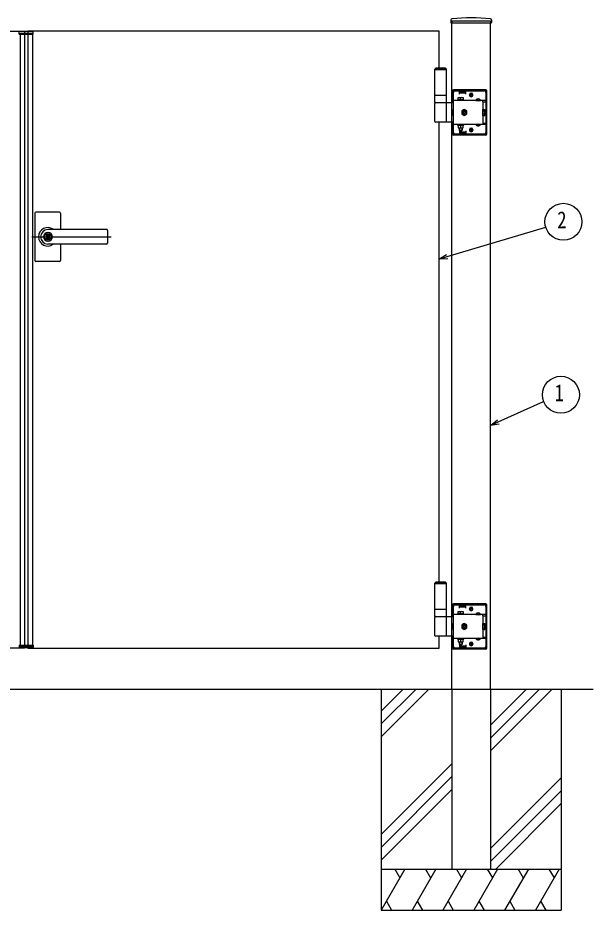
# Model space of a CAD drawing. Units: millimetres, scale not verified. Extents: x -4205 to 4205, y -2970 to 2970.
# Drawn here: x -1006 to 113, y -260 to 1476 of the extents above; entities that cross this region are included whole.
import ezdxf
from ezdxf.enums import TextEntityAlignment as Align

# ---------------------------------------------------------------- set-up
doc = ezdxf.new("R2010")
doc.units = ezdxf.units.MM
doc.header["$LTSCALE"] = 12
doc.layers.add('0-4_YKK_A1', color=4, linetype='Continuous')
doc.layers.add('0-5_YKK_D', color=6, linetype='Continuous')
doc.styles.add('ＭＳ ゴシック', font='')
doc.styles.get('ＭＳ ゴシック').set_extended_font_data('MS Gothic')

msp = doc.modelspace()

# ---------------------------------------------------------------- linework, layer by layer
at = {"layer": '0-4_YKK_A1'}
for p, q in [((-163.32, 1471.9), (-163.58, 1467.03)), ((-163.08, 1466.5), (-84.88, 1466.5)), ((-161.48, 1470), (-161.48, 1466.5)), ((-161.48, 170), (-161.48, 1466.5)), ((-86.48, 170), (-86.48, 1466.5)), ((-84.64, 1471.9), (-84.38, 1467.03)), ((-1003.38, 1444.5), (-1003.17, 1448.55)), ((-1003.38, 1444.5), (-975.58, 1444.5)), ((-976.79, 1449.5), (-1002.17, 1449.5)), ((-1001.48, 1446.5), (-977.48, 1446.5)), ((-1001.48, 1446.5), (-1001.48, 1444.5)), ((-1001.48, 1444.5), (-1001.48, 255.5)), ((-977.48, 1446.5), (-977.48, 1444.5)), ((-977.48, 1444.5), (-977.48, 255.5)), ((-975.58, 1444.5), (-975.79, 1448.55)), ((-186.48, 1378), (-186.48, 1450)), ((-192.98, 1378), (-194.98, 1376)), ((-171.98, 1376), (-194.98, 1376)), ((-171.98, 1375), (-194.98, 1375)), ((-173.98, 1378), (-192.98, 1378)), ((-173.98, 1378), (-171.98, 1376)), ((-171.98, 1325), (-194.98, 1325)), ((-160.48, 1311), (-160.48, 1334)), ((-158.98, 1311), (-158.98, 1334)), ((-95.48, 1336), (-158.48, 1336)), ((-95.48, 1334.5), (-158.48, 1334.5)), ((-158.48, 1253), (-158.48, 1331)), ((-157.98, 1334.5), (-157.98, 1336)), ((-155.48, 1334), (-146.48, 1334)), ((-149.98, 1334.5), (-149.98, 1336)), ((-149.48, 1320.8), (-139.48, 1320.8)), ((-149.48, 1316.8), (-149.48, 1320.8)), ((-146.48, 1327.5), (-146.48, 1334)), ((-146.48, 1333), (-134.48, 1333)), ((-146.48, 1330), (-134.48, 1330)), ((-145.48, 1331.5), (-145.48, 1334.5)), ((-135.48, 1331.5), (-145.48, 1331.5)), ((-144.48, 1316.8), (-144.48, 1320.37)), ((-139.48, 1320.8), (-139.48, 1316.8)), ((-135.48, 1331.5), (-135.48, 1334.5)), ((-134.48, 1327.5), (-134.48, 1334)), ((-134.48, 1334), (-98.48, 1334)), ((-119.98, 1326), (-127.98, 1326)), ((-127.23, 1325.75), (-127.23, 1326.25)), ((-123.98, 1322), (-123.98, 1330)), ((-120.73, 1325.75), (-120.73, 1326.25)), ((-95.48, 1331), (-95.48, 1312.7)), ((-94.98, 1250), (-94.98, 1334)), ((-93.48, 1250), (-93.48, 1334)), ((-194.98, 1311), (-161.48, 1311)), ((-194.98, 1274.5), (-194.98, 1309.5)), ((-171.98, 1274.5), (-171.98, 1309.5)), ((-161.48, 1311), (-158.48, 1311)), ((-158.98, 1312.7), (-160.48, 1312.7)), ((-95.48, 1315.2), (-158.48, 1315.2)), ((-150.73, 1316.8), (-138.23, 1316.8)), ((-150.73, 1315.2), (-150.73, 1316.8)), ((-138.23, 1315.2), (-150.73, 1315.2)), ((-139.48, 1316.8), (-149.48, 1316.8)), ((-138.23, 1316.8), (-138.23, 1315.2)), ((-115.23, 1315.71), (-105.73, 1315.71)), ((-115.23, 1315.71), (-115.23, 1315.2)), ((-115.23, 1315.2), (-105.73, 1315.2)), ((-112.83, 1317.7), (-111.63, 1315.23)), ((-111.63, 1315.23), (-110.48, 1314.62)), ((-109.34, 1315.23), (-110.48, 1314.62)), ((-108.13, 1317.7), (-109.34, 1315.23)), ((-105.73, 1315.71), (-105.73, 1315.2)), ((-101.48, 1312.7), (-101.48, 1315.2)), ((-101.48, 1312.7), (-95.48, 1312.7)), ((-101.48, 1312.7), (-101.48, 1271.3)), ((-137.48, 1297.77), (-142.48, 1294.89)), ((-142.48, 1294.89), (-142.48, 1289.11)), ((-142.48, 1289.11), (-137.48, 1286.23)), ((-140.63, 1291.4), (-139.39, 1291.4)), ((-138.08, 1295.15), (-138.08, 1293.91)), ((-136.88, 1295.15), (-138.08, 1295.15)), ((-138.08, 1290.09), (-138.08, 1288.85)), ((-132.48, 1294.89), (-137.48, 1297.77)), ((-137.48, 1286.23), (-132.48, 1289.11)), ((-136.88, 1293.91), (-136.88, 1295.15)), ((-134.33, 1292.6), (-135.57, 1292.6)), ((-135.57, 1291.4), (-134.33, 1291.4)), ((-134.33, 1291.4), (-134.33, 1292.6)), ((-132.48, 1289.11), (-132.48, 1294.89)), ((-101.18, 1295.9), (-101.48, 1295.9)), ((-101.18, 1288.1), (-101.48, 1288.1)), ((-101.18, 1297.77), (-97.63, 1297.77)), ((-101.18, 1286.23), (-101.18, 1297.77)), ((-101.18, 1288.1), (-101.18, 1295.9)), ((-101.18, 1294.89), (-97.63, 1294.89)), ((-101.18, 1289.11), (-97.63, 1289.11)), ((-101.18, 1286.23), (-97.63, 1286.23)), ((-97.18, 1297), (-97.63, 1297.77)), ((-97.18, 1287), (-97.63, 1286.23)), ((-97.18, 1297), (-97.18, 1287)), ((-161.48, 1273), (-193.48, 1273)), ((-186.48, 378), (-186.48, 1273)), ((-158.48, 1273), (-161.48, 1273)), ((-160.48, 1250), (-160.48, 1273)), ((-158.98, 1271.3), (-160.48, 1271.3)), ((-158.98, 1250), (-158.98, 1273)), ((-95.48, 1268.8), (-158.48, 1268.8)), ((-138.23, 1268.8), (-150.73, 1268.8)), ((-150.73, 1268.8), (-150.73, 1267.2)), ((-147.68, 1268.8), (-147.68, 1267.2)), ((-141.28, 1268.8), (-141.28, 1267.2)), ((-138.23, 1267.2), (-138.23, 1268.8)), ((-115.23, 1268.8), (-105.73, 1268.8)), ((-115.23, 1268.29), (-115.23, 1268.8)), ((-115.23, 1268.29), (-105.73, 1268.29)), ((-112.83, 1266.3), (-111.63, 1268.77)), ((-111.63, 1268.77), (-110.48, 1269.38)), ((-109.34, 1268.77), (-110.48, 1269.38)), ((-108.13, 1266.3), (-109.34, 1268.77)), ((-105.73, 1268.29), (-105.73, 1268.8)), ((-101.48, 1271.3), (-101.48, 1268.8)), ((-101.48, 1271.3), (-95.48, 1271.3)), ((-95.48, 1271.3), (-95.48, 1253)), ((-146.48, 1250), (-155.48, 1250)), ((-150.73, 1267.2), (-138.23, 1267.2)), ((-149.48, 1267.2), (-149.48, 1262.2)), ((-139.48, 1267.2), (-149.48, 1267.2)), ((-149.48, 1262.2), (-139.48, 1262.2)), ((-147.48, 1262.2), (-147.48, 1257.8)), ((-147.48, 1257.8), (-141.48, 1257.8)), ((-147.48, 1257.8), (-146.48, 1256.8)), ((-146.94, 1262.2), (-146.94, 1257.26)), ((-146.48, 1256.8), (-142.48, 1256.8)), ((-146.48, 1256.5), (-146.48, 1250)), ((-146.48, 1254), (-134.48, 1254)), ((-146.48, 1251), (-134.48, 1251)), ((-145.48, 1252.5), (-145.48, 1249.5)), ((-135.48, 1252.5), (-145.48, 1252.5)), ((-144.48, 1267.2), (-144.48, 1262.63)), ((-141.48, 1257.8), (-142.48, 1256.8)), ((-142.02, 1262.2), (-142.02, 1257.26)), ((-141.48, 1262.2), (-141.48, 1257.8)), ((-139.48, 1262.2), (-139.48, 1267.2)), ((-135.48, 1252.5), (-135.48, 1249.5)), ((-134.48, 1256.5), (-134.48, 1250)), ((-98.48, 1250), (-134.48, 1250)), ((-119.98, 1258), (-127.98, 1258)), ((-127.23, 1258.25), (-127.23, 1257.75)), ((-123.98, 1262), (-123.98, 1254)), ((-120.73, 1258.25), (-120.73, 1257.75)), ((-95.48, 1249.5), (-158.48, 1249.5)), ((-95.48, 1248), (-158.48, 1248)), ((-157.98, 1248), (-157.98, 1249.5)), ((-149.98, 1248), (-149.98, 1249.5)), ((-972.48, 1096), (-972.48, 1004)), ((-924.48, 1098), (-970.48, 1098)), ((-922.48, 1096), (-922.48, 1064.57)), ((-833.48, 1064.5), (-947.48, 1064.5)), ((-833.48, 1064), (-947.48, 1064)), ((-831.47, 1062.5), (-831.47, 1037.45)), ((-978.65, 1050), (-824.49, 1050)), ((-948.38, 1054.55), (-948.38, 1051.5)), ((-948.38, 1054.55), (-946.58, 1054.55)), ((-947.06, 1050.68), (-948.38, 1051.5)), ((-947.06, 1049.32), (-948.38, 1048.5)), ((-948.38, 1048.5), (-948.38, 1045.45)), ((-948.38, 1045.45), (-946.58, 1045.45)), ((-946.48, 1058.2), (-947.48, 1058.2)), ((-946.48, 1041.8), (-947.48, 1041.8)), ((-946.58, 1054.55), (-946.58, 1051.95)), ((-946.58, 1048.05), (-946.58, 1045.45)), ((-944.78, 1051), (-946.4, 1051.67)), ((-946.4, 1048.33), (-944.78, 1049)), ((-944.78, 1051), (-944.78, 1049)), ((-833.48, 1036), (-947.48, 1036)), ((-833.48, 1035.5), (-947.48, 1035.5)), ((-922.48, 1035.44), (-922.48, 1004)), ((-924.48, 1002), (-970.48, 1002)), ((-192.98, 378), (-194.98, 376)), ((-171.98, 376), (-194.98, 376)), ((-171.98, 375), (-194.98, 375)), ((-173.98, 378), (-192.98, 378)), ((-173.98, 378), (-171.98, 376)), ((-160.48, 311), (-160.48, 334)), ((-158.98, 311), (-158.98, 334)), ((-95.48, 336), (-158.48, 336)), ((-95.48, 334.5), (-158.48, 334.5)), ((-158.48, 253), (-158.48, 331)), ((-157.98, 334.5), (-157.98, 336)), ((-155.48, 334), (-146.48, 334)), ((-149.98, 334.5), (-149.98, 336)), ((-146.48, 327.5), (-146.48, 334)), ((-146.48, 333), (-134.48, 333)), ((-146.48, 330), (-134.48, 330)), ((-145.48, 331.5), (-145.48, 334.5)), ((-135.48, 331.5), (-145.48, 331.5)), ((-135.48, 331.5), (-135.48, 334.5)), ((-134.48, 327.5), (-134.48, 334)), ((-134.48, 334), (-98.48, 334)), ((-123.98, 322), (-123.98, 330)), ((-95.48, 331), (-95.48, 312.7)), ((-94.98, 250), (-94.98, 334)), ((-93.48, 250), (-93.48, 334)), ((-171.98, 325), (-194.98, 325)), ((-158.98, 312.7), (-160.48, 312.7)), ((-95.48, 315.2), (-158.48, 315.2)), ((-150.73, 316.8), (-138.23, 316.8)), ((-150.73, 315.2), (-150.73, 316.8)), ((-138.23, 315.2), (-150.73, 315.2)), ((-149.48, 320.8), (-139.48, 320.8)), ((-149.48, 316.8), (-149.48, 320.8)), ((-139.48, 316.8), (-149.48, 316.8)), ((-144.48, 316.8), (-144.48, 320.37)), ((-139.48, 320.8), (-139.48, 316.8)), ((-138.23, 316.8), (-138.23, 315.2)), ((-119.98, 326), (-127.98, 326)), ((-127.23, 325.75), (-127.23, 326.25)), ((-120.73, 325.75), (-120.73, 326.25)), ((-115.23, 315.71), (-105.73, 315.71)), ((-115.23, 315.71), (-115.23, 315.2)), ((-115.23, 315.2), (-105.73, 315.2)), ((-112.83, 317.7), (-111.63, 315.23)), ((-111.63, 315.23), (-110.48, 314.62)), ((-109.34, 315.23), (-110.48, 314.62)), ((-108.13, 317.7), (-109.34, 315.23)), ((-105.73, 315.71), (-105.73, 315.2)), ((-101.48, 312.7), (-101.48, 315.2)), ((-101.48, 312.7), (-95.48, 312.7)), ((-101.48, 312.7), (-101.48, 271.3)), ((-194.98, 311), (-161.48, 311)), ((-194.98, 274.5), (-194.98, 309.5)), ((-171.98, 274.5), (-171.98, 309.5)), ((-161.48, 311), (-158.48, 311)), ((-137.48, 297.77), (-142.48, 294.89)), ((-138.08, 295.15), (-138.08, 293.91)), ((-136.88, 295.15), (-138.08, 295.15)), ((-132.48, 294.89), (-137.48, 297.77)), ((-136.88, 293.91), (-136.88, 295.15)), ((-101.18, 295.9), (-101.48, 295.9)), ((-101.18, 297.77), (-97.63, 297.77)), ((-101.18, 286.23), (-101.18, 297.77)), ((-101.18, 288.1), (-101.18, 295.9)), ((-97.18, 297), (-97.63, 297.77)), ((-97.18, 297), (-97.18, 287)), ((-142.48, 294.89), (-142.48, 289.11)), ((-142.48, 289.11), (-137.48, 286.23)), ((-140.63, 291.4), (-139.39, 291.4)), ((-138.08, 290.09), (-138.08, 288.85)), ((-137.48, 286.23), (-132.48, 289.11)), ((-134.33, 292.6), (-135.57, 292.6)), ((-135.57, 291.4), (-134.33, 291.4)), ((-134.33, 291.4), (-134.33, 292.6)), ((-132.48, 289.11), (-132.48, 294.89)), ((-101.18, 288.1), (-101.48, 288.1)), ((-101.18, 294.89), (-97.63, 294.89)), ((-101.18, 289.11), (-97.63, 289.11)), ((-101.18, 286.23), (-97.63, 286.23)), ((-97.18, 287), (-97.63, 286.23)), ((-161.48, 273), (-193.48, 273)), ((-158.48, 273), (-161.48, 273)), ((-160.48, 250), (-160.48, 273)), ((-158.98, 271.3), (-160.48, 271.3)), ((-158.98, 250), (-158.98, 273)), ((-95.48, 268.8), (-158.48, 268.8)), ((-138.23, 268.8), (-150.73, 268.8)), ((-150.73, 268.8), (-150.73, 267.2)), ((-150.73, 267.2), (-138.23, 267.2)), ((-149.48, 267.2), (-149.48, 262.2)), ((-139.48, 267.2), (-149.48, 267.2)), ((-149.48, 262.2), (-139.48, 262.2)), ((-147.68, 268.8), (-147.68, 267.2)), ((-147.48, 262.2), (-147.48, 257.8)), ((-146.94, 262.2), (-146.94, 257.26)), ((-144.48, 267.2), (-144.48, 262.63)), ((-142.02, 262.2), (-142.02, 257.26)), ((-141.48, 262.2), (-141.48, 257.8)), ((-141.28, 268.8), (-141.28, 267.2)), ((-139.48, 262.2), (-139.48, 267.2)), ((-138.23, 267.2), (-138.23, 268.8)), ((-123.98, 262), (-123.98, 254)), ((-115.23, 268.8), (-105.73, 268.8)), ((-115.23, 268.29), (-115.23, 268.8)), ((-115.23, 268.29), (-105.73, 268.29)), ((-112.83, 266.3), (-111.63, 268.77)), ((-111.63, 268.77), (-110.48, 269.38)), ((-109.34, 268.77), (-110.48, 269.38)), ((-108.13, 266.3), (-109.34, 268.77)), ((-105.73, 268.29), (-105.73, 268.8)), ((-101.48, 271.3), (-101.48, 268.8)), ((-101.48, 271.3), (-95.48, 271.3)), ((-95.48, 271.3), (-95.48, 253)), ((-1003.38, 255.5), (-975.58, 255.5)), ((-1003.38, 255.5), (-1003.17, 251.45)), ((-976.79, 250.5), (-1002.17, 250.5)), ((-1001.48, 253.5), (-1001.48, 255.5)), ((-1001.48, 253.5), (-977.48, 253.5)), ((-977.48, 253.5), (-977.48, 255.5)), ((-975.58, 255.5), (-975.79, 251.45)), ((-95.48, 249.5), (-158.48, 249.5)), ((-95.48, 248), (-158.48, 248)), ((-157.98, 248), (-157.98, 249.5)), ((-146.48, 250), (-155.48, 250)), ((-149.98, 248), (-149.98, 249.5)), ((-147.48, 257.8), (-141.48, 257.8)), ((-147.48, 257.8), (-146.48, 256.8)), ((-146.48, 256.8), (-142.48, 256.8)), ((-146.48, 256.5), (-146.48, 250)), ((-146.48, 254), (-134.48, 254)), ((-146.48, 251), (-134.48, 251)), ((-145.48, 252.5), (-145.48, 249.5)), ((-135.48, 252.5), (-145.48, 252.5)), ((-141.48, 257.8), (-142.48, 256.8)), ((-135.48, 252.5), (-135.48, 249.5)), ((-134.48, 256.5), (-134.48, 250)), ((-98.48, 250), (-134.48, 250)), ((-119.98, 258), (-127.98, 258)), ((-127.23, 258.25), (-127.23, 257.75)), ((-120.73, 258.25), (-120.73, 257.75)), ((-2113.65, 170), (113.24, 170)), ((-298.98, 170), (-298.98, -260)), ((-256.19, 170), (-298.98, 127.21)), ((-231.19, 170), (-298.98, 102.21)), ((-206.19, 170), (-298.98, 77.21)), ((-161.48, 170), (-161.48, -180)), ((-86.48, 170), (-86.48, -180)), ((-16.19, 170), (-86.48, 99.71)), ((8.81, 170), (-86.48, 74.71)), ((33.81, 170), (-86.48, 49.71)), ((51.02, 170), (51.02, -260)), ((-161.48, 24.71), (-298.98, -112.79)), ((-161.48, -0.29), (-298.98, -137.79)), ((51.02, -2.79), (-86.48, -140.29)), ((-161.48, -25.29), (-298.98, -162.79)), ((51.02, -27.79), (-86.48, -165.29)), ((51.02, -52.79), (-76.19, -180)), ((-298.98, -180), (51.02, -180)), ((-252.79, -180), (-298.98, -260)), ((-272.79, -180), (-262.79, -197.32)), ((-192.79, -180), (-238.98, -260)), ((-212.79, -180), (-202.79, -197.32)), ((-132.79, -180), (-178.98, -260)), ((-161.48, -180), (-86.48, -180)), ((-152.79, -180), (-142.79, -197.32)), ((-72.79, -180), (-118.98, -260)), ((-92.79, -180), (-82.79, -197.32)), ((-12.79, -180), (-58.98, -260)), ((-32.79, -180), (-22.79, -197.32)), ((47.21, -180), (1.02, -260)), ((27.21, -180), (37.21, -197.32)), ((-288.98, -242.68), (-278.98, -260)), ((-228.98, -242.68), (-218.98, -260)), ((-168.98, -242.68), (-158.98, -260)), ((-108.98, -242.68), (-98.98, -260)), ((-48.98, -242.68), (-38.98, -260)), ((11.02, -242.68), (21.02, -260)), ((-298.98, -260), (51.02, -260))]:
    msp.add_line(p, q, dxfattribs=at)
for points in [[(-161.48, 1470), (-86.48, 1470), (-86.48, 1466.5)], [(-1392.48, 1450), (-992.48, 1450), (-992.48, 250), (-1392.48, 250), (-1392.48, 273)], [(-186.48, 1450), (-986.48, 1450), (-986.48, 250), (-186.48, 250), (-186.48, 273)], [(-194.98, 1311), (-194.98, 1325), (-194.98, 1376)], [(-171.98, 1311), (-171.98, 1325), (-171.98, 1376)], [(-158.48, 1286.9), (-160.48, 1286.9), (-160.48, 1297.1), (-158.48, 1297.1)], [(-139.39, 1292.6), (-140.63, 1292.6), (-140.63, 1291.4)], [(-138.08, 1288.85), (-136.88, 1288.85), (-136.88, 1290.09)], [(-194.98, 311), (-194.98, 325), (-194.98, 376)], [(-171.98, 311), (-171.98, 325), (-171.98, 376)], [(-158.48, 286.9), (-160.48, 286.9), (-160.48, 297.1), (-158.48, 297.1)], [(-139.39, 292.6), (-140.63, 292.6), (-140.63, 291.4)], [(-138.08, 288.85), (-136.88, 288.85), (-136.88, 290.09)]]:
    msp.add_lwpolyline(points, dxfattribs=at)
msp.add_circle((-947.48, 1050), 6.6, dxfattribs=at)
for centre, radius, start, end in [((-123.98, 1156), 320, 83.25565, 96.74435), ((-163.08, 1467), 0.5, 177, 270), ((-161.33, 1471.8), 2, 96.74435, 177), ((-86.63, 1471.8), 2, 3, 83.25565), ((-84.88, 1467), 0.5, 270, 3), ((-1002.17, 1448.5), 1, 90, 177), ((-976.79, 1448.5), 1, 3, 90), ((-158.48, 1334), 2, 90, 180), ((-158.48, 1334), 0.5, 90, 180), ((-155.48, 1331), 3, 90, 180), ((-146.98, 1313.37), 7.43, 70.34714, 109.65286), ((-141.98, 1313.37), 7.43, 70.34714, 109.65286), ((-123.98, 1326.25), 3.25, 0, 180), ((-123.98, 1325.75), 3.25, 180, 0), ((-98.48, 1331), 3, 0, 90), ((-95.48, 1334), 2, 0, 90), ((-95.48, 1334), 0.5, 0, 90), ((-193.48, 1309.5), 1.5, 90, 180), ((-173.48, 1309.5), 1.5, 0, 90), ((-110.48, 1312.43), 5.77, 34.65097, 145.34903), ((-137.48, 1292), 5, 76.88299, 190.15922), ((-137.48, 1292), 5, 190.15922, 76.88299), ((-137.48, 1292), 4.3, 83.27178, 183.77043), ((-137.48, 1292), 4.3, 183.77043, 83.27178), ((-139.39, 1293.91), 1.31, 270, 0), ((-139.39, 1290.09), 1.31, 0, 90), ((-135.57, 1293.91), 1.31, 180, 270), ((-135.57, 1290.09), 1.31, 90, 180), ((-99.74, 1296.33), 2.56, 325.61575, 34.38425), ((-99.74, 1287.67), 2.56, 325.61575, 34.38425), ((-106.73, 1292), 9.55, 342.41205, 17.58795), ((-193.48, 1274.5), 1.5, 180, 270), ((-173.48, 1274.5), 1.5, 270, 0), ((-110.48, 1271.57), 5.77, 214.65097, 325.34903), ((-158.48, 1250), 2, 180, 270), ((-158.48, 1250), 0.5, 180, 270), ((-155.48, 1253), 3, 180, 270), ((-146.98, 1269.63), 7.43, 250.34714, 289.65286), ((-141.98, 1269.63), 7.43, 250.34714, 289.65286), ((-123.98, 1258.25), 3.25, 0, 180), ((-123.98, 1257.75), 3.25, 180, 0), ((-98.48, 1253), 3, 270, 0), ((-95.48, 1250), 0.5, 270, 0), ((-95.48, 1250), 2, 270, 0), ((-970.48, 1096), 2, 90, 180), ((-924.48, 1096), 2, 0, 90), ((-947.48, 1050), 18, 54.01459, 180.00366), ((-947.48, 1050), 14, 90, 270), ((-833.47, 1062.5), 2, 0, 90), ((-833.47, 1062), 2, 0, 90), ((-947.48, 1050), 18, 180.00366, 305.98541), ((-947.48, 1050), 8.2, 90, 270), ((-947.48, 1050), 4, 103.00288, 256.99712), ((-947.48, 1050), 2, 116.74368, 243.25632), ((-947.48, 1050), 0.8, 301.82132, 58.17868), ((-947.48, 1050), 4, 283.00288, 76.99712), ((-946.28, 1051.95), 0.3, 180, 247.38014), ((-946.28, 1048.05), 0.3, 112.61986, 180), ((-946.48, 1050), 8.2, 270, 90), ((-833.47, 1038), 2, 270, 0), ((-833.47, 1037.5), 2, 270, 0), ((-970.48, 1004), 2, 180, 270), ((-924.48, 1004), 2, 270, 0), ((-158.48, 334), 2, 90, 180), ((-158.48, 334), 0.5, 90, 180), ((-155.48, 331), 3, 90, 180), ((-98.48, 331), 3, 0, 90), ((-95.48, 334), 2, 0, 90), ((-95.48, 334), 0.5, 0, 90), ((-146.98, 313.37), 7.43, 70.34714, 109.65286), ((-141.98, 313.37), 7.43, 70.34714, 109.65286), ((-123.98, 326.25), 3.25, 0, 180), ((-123.98, 325.75), 3.25, 180, 0), ((-110.48, 312.43), 5.77, 34.65097, 145.34903), ((-193.48, 309.5), 1.5, 90, 180), ((-173.48, 309.5), 1.5, 0, 90), ((-137.48, 292), 5, 76.88299, 190.15922), ((-137.48, 292), 5, 190.15922, 76.88299), ((-137.48, 292), 4.3, 83.27178, 183.77043), ((-137.48, 292), 4.3, 183.77043, 83.27178), ((-99.74, 296.33), 2.56, 325.61575, 34.38425), ((-139.39, 293.91), 1.31, 270, 0), ((-139.39, 290.09), 1.31, 0, 90), ((-135.57, 293.91), 1.31, 180, 270), ((-135.57, 290.09), 1.31, 90, 180), ((-99.74, 287.67), 2.56, 325.61575, 34.38425), ((-106.73, 292), 9.55, 342.41205, 17.58795), ((-193.48, 274.5), 1.5, 180, 270), ((-173.48, 274.5), 1.5, 270, 0), ((-146.98, 269.63), 7.43, 250.34714, 289.65286), ((-141.98, 269.63), 7.43, 250.34714, 289.65286), ((-123.98, 258.25), 3.25, 0, 180), ((-110.48, 271.57), 5.77, 214.65097, 325.34903), ((-1002.17, 251.5), 1, 183, 270), ((-976.79, 251.5), 1, 270, 357), ((-158.48, 250), 2, 180, 270), ((-158.48, 250), 0.5, 180, 270), ((-155.48, 253), 3, 180, 270), ((-123.98, 257.75), 3.25, 180, 0), ((-98.48, 253), 3, 270, 0), ((-95.48, 250), 0.5, 270, 0), ((-95.48, 250), 2, 270, 0)]:
    msp.add_arc(centre, radius, start, end, dxfattribs=at)
at = {"layer": '0-5_YKK_D'}
for points in [[(-186.76, 1006.5), (-170.48, 1011.39), (20.91, 1068.85)], [(-169.17, 1007.03), (-186.76, 1006.5), (-171.79, 1015.76)], [(-86.69, 682.9), (-71.2, 689.9), (16.89, 729.76)], [(-69.33, 685.75), (-86.69, 682.9), (-73.08, 694.05)]]:
    msp.add_lwpolyline(points, dxfattribs=at)
for centre in [(55.39, 1079.21), (50.47, 742.74)]:
    msp.add_circle(centre, 36, dxfattribs=at)

# ---------------------------------------------------------------- texts
at = {"layer": '0-5_YKK_D', "style": 'ＭＳ ゴシック', "width": 0.8}
for s, p in [('2', (43.39, 1056.71)), ('1', (38.47, 720.24))]:
    msp.add_text(s, height=32.99, dxfattribs=at).set_placement(p, align=Align.BOTTOM_LEFT)

doc.saveas('drawing.dxf')
